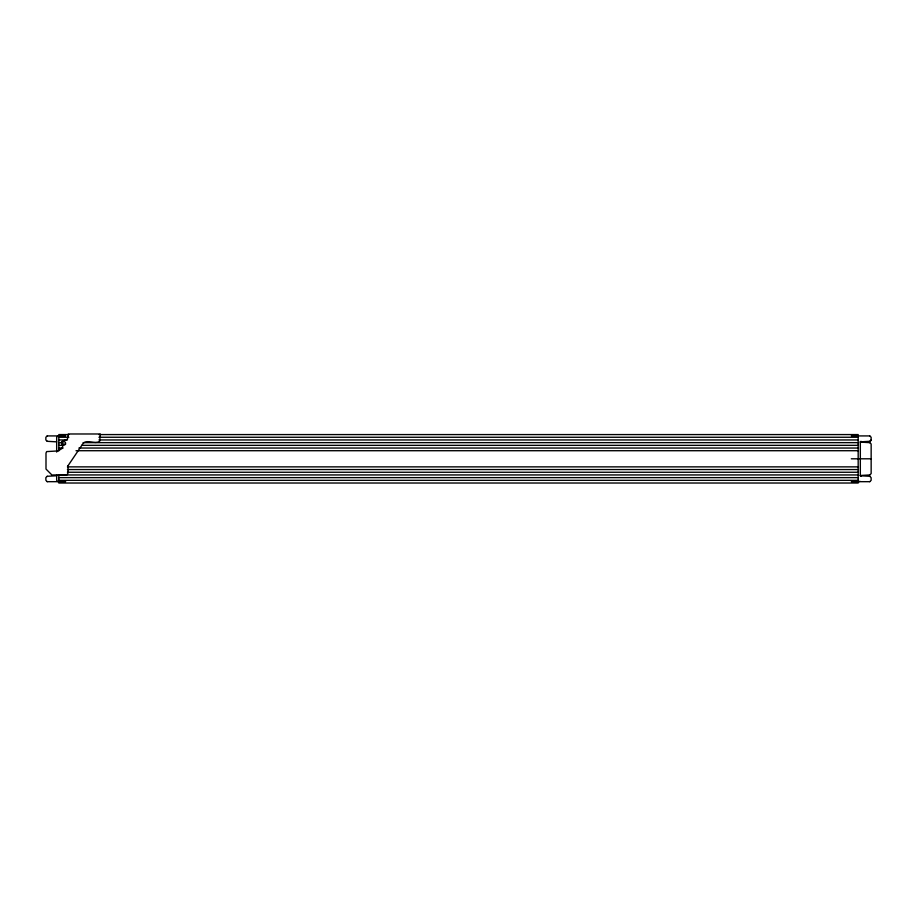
<?xml version="1.0" encoding="UTF-8"?>
<svg xmlns="http://www.w3.org/2000/svg" width="917" height="917" viewBox="0 0 917 917"><rect width="100%" height="100%" fill="white"/><g stroke="black" fill="none" stroke-linecap="round" stroke-linejoin="round"><path stroke-width="1.38" d="M61.955 443.347L61.955 442.338L63.709 441.329L65.451 442.338L65.451 444.355L63.709 445.375L61.955 444.355L61.955 442.338M65.451 444.355L65.451 443.347M62.677 443.587L62.883 442.693M869.763 441.306L871.104 439.954L871.15 437.26L869.763 435.919M870.76 440.905L871.15 439.954M56.671 475.751L47.191 476.29M860.329 475.487L869.809 474.949M869.809 476.29L860.329 475.751L860.329 441.845L869.809 441.306M860.329 441.845L860.994 441.306M47.237 435.919L45.85 437.26L45.85 439.954L47.237 441.306M47.237 476.29L45.85 477.631L45.896 480.325L47.237 481.677M58.023 435.919L56.671 437.26L56.671 452.07M869.763 474.949L871.15 473.596L871.15 443.988L869.763 442.647M869.763 481.677L871.15 480.325L871.104 477.631L869.763 476.29M858.977 481.677L859.928 481.276M68.855 434.578L58.826 434.578L58.826 450.855M98.933 434.578L858.174 434.578L858.174 483.018L58.826 483.018L58.826 474.811M47.191 435.919L65.692 435.919M851.308 435.919L869.809 435.919M58.826 437.26L68.855 437.26M98.933 437.26L858.174 437.26M58.826 439.954L67.422 439.954M98.933 439.954L858.174 439.954M47.191 441.306L56.671 441.845M58.826 442.647L61.691 442.647M83.183 442.647L858.174 442.647M869.809 442.647L860.329 442.109M63.25 444.298L64.156 444.298M58.826 445.341L63.124 445.341M81.751 445.341L858.174 445.341M58.826 448.035L63.124 448.035M78.885 448.035L858.174 448.035M76.019 450.717L858.174 450.717M851.308 458.798L860.329 458.798M861.132 458.798L871.15 458.798M67.422 466.868L858.174 466.868M67.422 469.561L858.174 469.561M67.422 472.255L858.174 472.255M58.826 474.949L858.174 474.949M58.826 477.631L858.174 477.631M58.826 480.325L858.174 480.325M47.191 481.677L65.692 481.677M851.308 481.677L869.809 481.677M58.023 481.677L56.671 480.325L56.671 474.949M860.329 475.751L860.994 476.29M68.018 465.733L68.018 473.012L67.136 474.754L51.937 475.006L45.999 469.046L45.999 453.09L46.652 451.588L58.069 450.935L61.978 448.505L62.723 446.545L61.347 442.773L62.15 441.398L67.491 439.163L68.294 433.982L100.32 433.982L99.666 441.409C94.898 444.413 87.883 439.426 83.413 442.98L68.018 465.733"/></g></svg>
